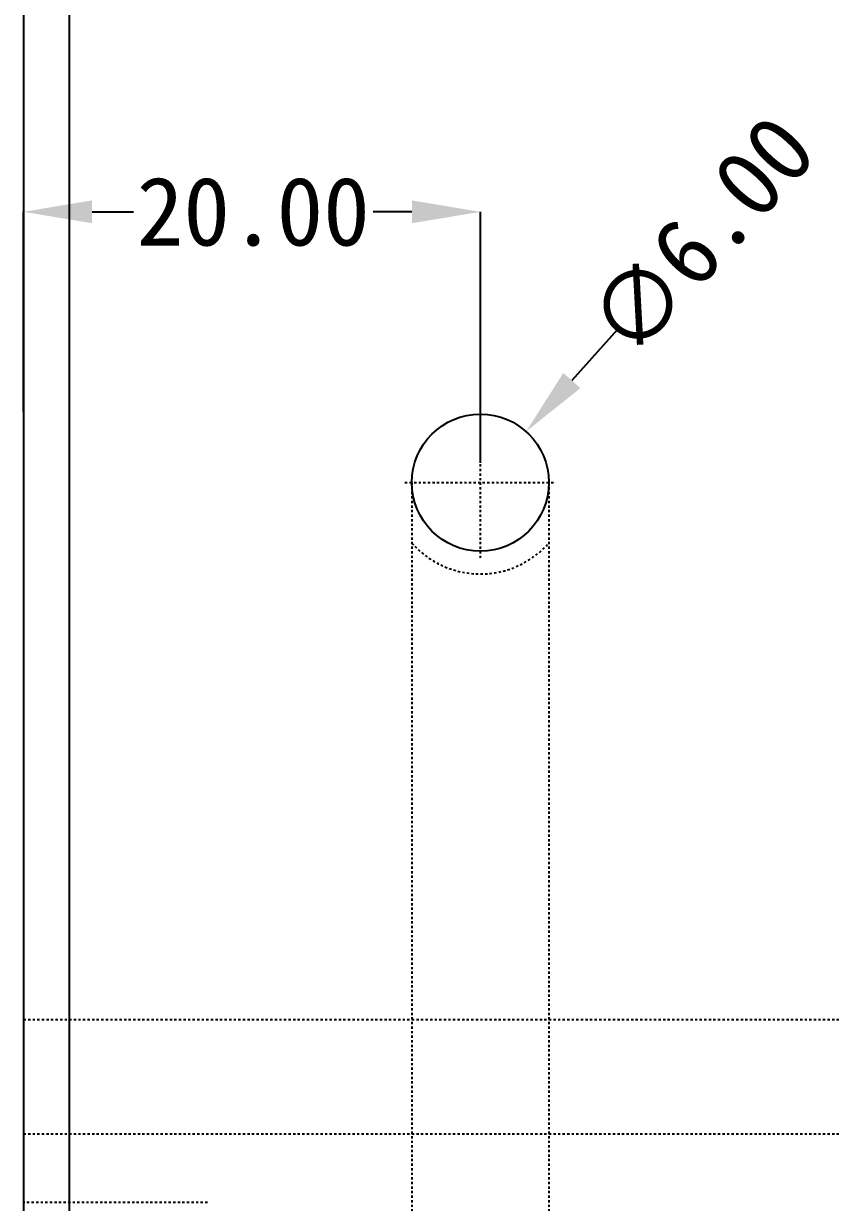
# Model space of a CAD drawing. Header units: millimetres. Extents: x -7602 to -5759, y 1469 to 2216.
# Drawn here: x -7120.9 to -7085.5, y 1886.6 to 1938.2 of the extents above; entities that cross this region are included whole.
import ezdxf

# ---------------------------------------------------------------- set-up
doc = ezdxf.new("R2010")
doc.units = ezdxf.units.MM
doc.linetypes.add('CENTER', pattern=[0.6, 0.375, -0.075, 0.075, -0.075])
doc.linetypes.add('HIDDEN', pattern=[0.2, 0.1, -0.1])
doc.layers.add('DEFAULT_2', color=8, linetype='HIDDEN')
doc.dimstyles.get("Standard").update_dxf_attribs({"dimtxt": 0.15625, "dimasz": 0.1875, "dimexe": 0.125, "dimexo": 0.0625, "dimtad": 0, "dimtih": 1, "dimtoh": 1, "dimdsep": 46, "dimtxsty": 'Standard', "dimcen": 0.09, "dimadec": 0, "dimazin": 0, "dimtp": 0.01, "dimtm": 0.01, "dimtfac": 1, "dimtofl": 0, "dimtmove": 0, "dimatfit": 3, "dimfxl": 0, "dimtolj": 1, "dimarcsym": 0})
doc.dimstyles.new('STANDARD$0', dxfattribs={"dimscale": 2, "dimtxt": 3, "dimasz": 3, "dimexe": 1.25, "dimexo": 0.625, "dimgap": 0.5, "dimtad": 0, "dimdsep": 46, "dimlunit": 6, "dimtxsty": 'Standard', "dimblk": 'CLOSEDBLANK', "dimcen": 0, "dimclrt": 2, "dimazin": 2, "dimtfac": 2, "dimtmove": 1, "dimatfit": 3, "dimfxl": 0, "dimtolj": 1, "dimtzin": 0, "dimarcsym": 0})

# ---------------------------------------------------------------- blocks, each defined once
blk = doc.blocks.new('*D59')
at = {"color": 4, "linetype": 'Continuous', "lineweight": -2, "ltscale": 0.870768}
blk.add_line((-7094.905, 1924.769), (-7096.909, 1922.536), dxfattribs=at)
at = {"color": 4, "linetype": 'ByBlock', "ltscale": 0.870768}
blk.add_solid([(-7097.281, 1922.87), (-7096.536, 1922.202), (-7098.912, 1920.303)], dxfattribs=at)
at = {"layer": 'Defpoints', "color": 0, "linetype": 'ByBlock', "ltscale": 0.870768}
for p in [(-7098.912, 1920.303), (-7102.918, 1915.837)]:
    blk.add_point(p, dxfattribs=at)
at = {"color": 6, "linetype": 'ByBlock', "ltscale": 0.870768, "insert": (-7091.233, 1928.863), "char_height": 3, "attachment_point": 5, "rotation": 48.1059}
blk.add_mtext('\\A1;∅6.00', dxfattribs=at)
blk = doc.blocks.new('*D60')
at = {"color": 4, "linetype": 'Continuous', "lineweight": -2, "ltscale": 0.870768}
for p, q in [((-7120.915, 1921.18), (-7120.915, 1929.918)), ((-7117.915, 1929.918), (-7116.107, 1929.918)), ((-7103.915, 1929.918), (-7105.607, 1929.918)), ((-7100.915, 1918.941), (-7100.915, 1929.918))]:
    blk.add_line(p, q, dxfattribs=at)
at = {"color": 4, "linetype": 'ByBlock', "ltscale": 0.870768}
for points in [[(-7117.915, 1930.418), (-7117.915, 1929.418), (-7120.915, 1929.918)], [(-7103.915, 1930.418), (-7103.915, 1929.418), (-7100.915, 1929.918)]]:
    blk.add_solid(points, dxfattribs=at)
at = {"layer": 'Defpoints', "color": 0, "linetype": 'ByBlock', "ltscale": 0.870768}
for p in [(-7120.915, 1929.918), (-7120.915, 1921.18), (-7100.915, 1918.941)]:
    blk.add_point(p, dxfattribs=at)
at = {"color": 6, "linetype": 'ByBlock', "ltscale": 0.870768, "insert": (-7110.857, 1929.918), "char_height": 3, "attachment_point": 5}
blk.add_mtext('\\A1;20.00', dxfattribs=at)

msp = doc.modelspace()

# ---------------------------------------------------------------- linework, layer by layer
at = {"color": 7, "linetype": 'Continuous'}
for p, q in [((-7118.915, 1983.07), (-7118.915, 1833.07)), ((-7120.915, 1981.07), (-7120.915, 1835.07))]:
    msp.add_line(p, q, dxfattribs=at)
at = {"color": 1, "linetype": 'CENTER', "ltscale": 0.186593}
for p, q in [((-7100.915, 1914.77), (-7100.915, 1921.37)), ((-7104.215, 1918.07), (-7097.615, 1918.07))]:
    msp.add_line(p, q, dxfattribs=at)
at = {"color": 7, "linetype": 'Continuous'}
msp.add_circle((-7100.915, 1918.07), 3, dxfattribs=at)
at = {"layer": 'DEFAULT_2', "color": 8, "linetype": 'HIDDEN'}
for p, q in [((-7103.915, 1918.07), (-7103.915, 1833.07)), ((-7097.915, 1918.07), (-7097.915, 1833.07)), ((-7120.915, 1894.57), (-7070.946, 1894.57)), ((-7120.915, 1889.57), (-7070.946, 1889.57)), ((-7112.865, 1886.57), (-7120.915, 1886.57))]:
    msp.add_line(p, q, dxfattribs=at)
msp.add_arc((-7100.915, 1918.07), 4, 221.4096, 318.5904, dxfattribs=at)

# ---------------------------------------------------------------- dimensions: what is measured, and where the dimension line sits
at = {"color": 0, "linetype": 'ByBlock', "ltscale": 0.870768}
dim = msp.add_diameter_dim_2p(p1=(-7102.918, 1915.837), p2=(-7098.912, 1920.303), dimstyle='Standard', override={"dimtxt": 3, "dimasz": 3, "dimexe": 0, "dimexo": 0, "dimgap": 0, "dimtih": 0, "dimtoh": 0, "dimzin": 0, "dimcen": 0, "dimclrd": 4, "dimclre": 4, "dimclrt": 6, "dimadec": 2, "dimtp": 0, "dimtm": 0, "dimfxl": 1.25, "dimtzin": 0, "dimarcsym": 1}, dxfattribs=at)
dim.commit()
dim.dimension.update_dxf_attribs({"geometry": '*D59', "text_midpoint": (-7091.233, 1928.863)})
dim = msp.add_linear_dim(base=(-7120.915, 1929.918), p1=(-7100.915, 1918.941), p2=(-7120.915, 1921.18), dimstyle='STANDARD$0', override={"dimscale": 1, "dimexe": 0, "dimexo": 0, "dimgap": 0, "dimzin": 0, "dimlunit": 2, "dimclrd": 4, "dimclre": 4, "dimclrt": 6, "dimazin": 0, "dimtfac": 1, "dimtofl": 0, "dimtmove": 0, "dimfxl": 1.25, "dimarcsym": 1}, dxfattribs=at)
dim.commit()
dim.dimension.update_dxf_attribs({"geometry": '*D60', "text_midpoint": (-7110.857, 1929.918), "dimtype": 160})

doc.saveas('drawing.dxf')
